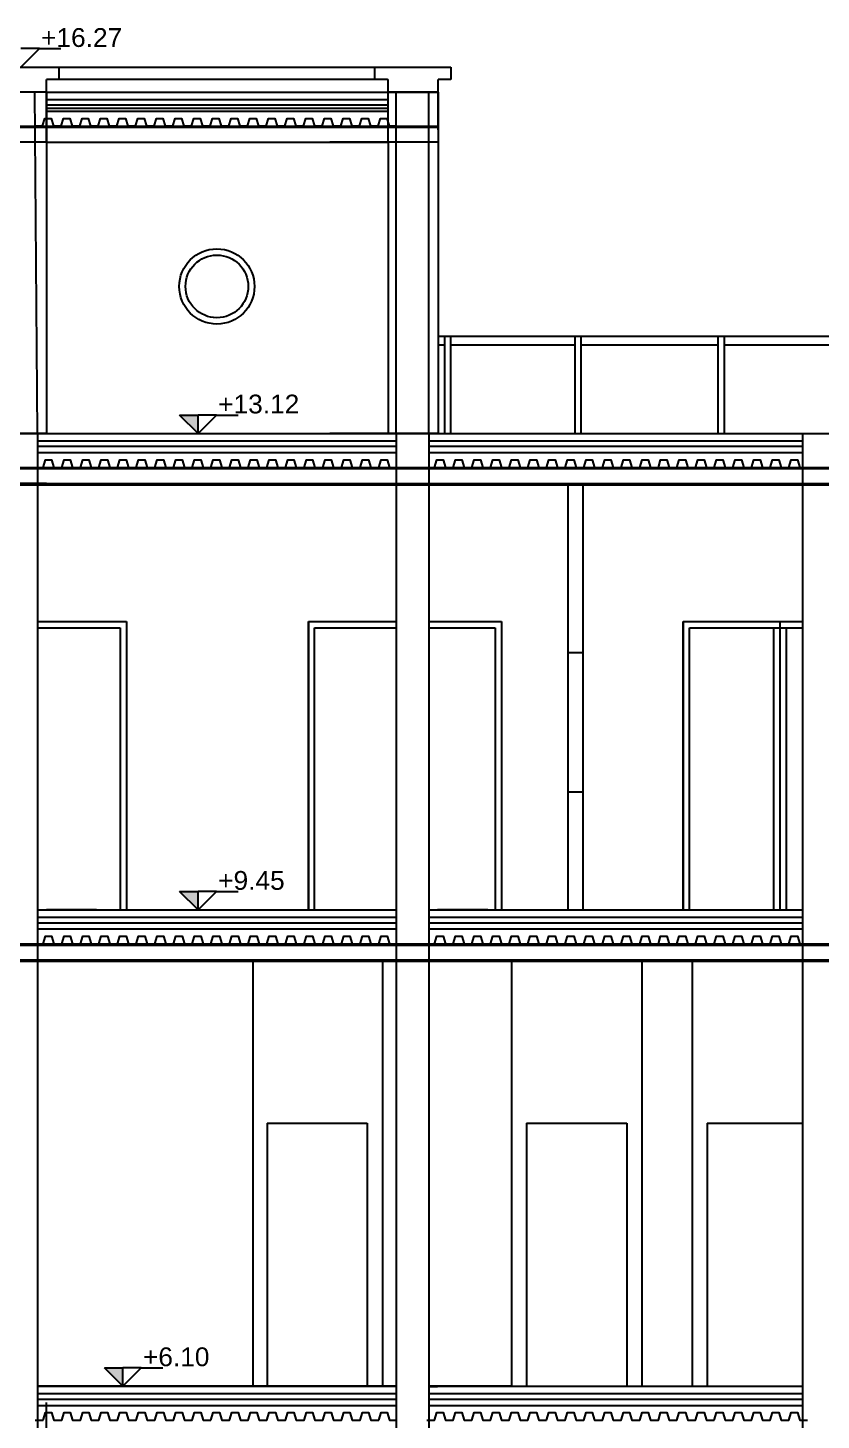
# Model space of a CAD drawing. Header units: millimetres. Extents: x 2459 to 3981, y 1231 to 4850.
# Drawn here: x 3822.6 to 3828.92, y 1247.75 to 1258.85 of the extents above; entities that cross this region are included whole.
import ezdxf

# ---------------------------------------------------------------- set-up
doc = ezdxf.new("R2010")
doc.units = ezdxf.units.MM
doc.styles.get("Standard").update_dxf_attribs({"font": 'arial.ttf'})

msp = doc.modelspace()

# ---------------------------------------------------------------- hatches: boundary and pattern name
at = {"ltscale": 0.01}
h = msp.add_hatch(color=256, dxfattribs=at)
h.dxf.hatch_style = 1
h.paths.add_polyline_path([(3823.954815, 1255.762715), (3823.807333, 1255.762715), (3823.954815, 1255.615233)])
h = msp.add_hatch(color=256, dxfattribs=at)
h.dxf.hatch_style = 1
h.paths.add_polyline_path([(3823.954815, 1251.962715), (3823.807333, 1251.962715), (3823.954815, 1251.815233)])
h = msp.add_hatch(color=256, dxfattribs=at)
h.dxf.hatch_style = 1
h.paths.add_polyline_path([(3823.354815, 1248.162715), (3823.207333, 1248.162715), (3823.354815, 1248.015233)])

# ---------------------------------------------------------------- linework, layer by layer
for p, q in [((3822.542345, 1258.538622, 0.184456), (3822.689828, 1258.686105, 0.184456)), ((3822.689828, 1258.686105, 0.184456), (3822.542345, 1258.686105, 0.184456)), ((3822.689828, 1258.686105, 0.184456), (3822.861139, 1258.686105, 0.184456)), ((3822.339875, 1258.538622, 0.184456), (3822.744815, 1258.538622, 0.184456)), ((3822.744815, 1258.538622, 0.184456), (3822.844815, 1258.538622, 0.184456)), ((3822.844815, 1258.538622, 0.184456), (3822.844815, 1258.438622, 0.184456)), ((3822.844815, 1258.538622, 0.184456), (3825.364815, 1258.538622, 0.12896)), ((3825.364815, 1258.438622, 0.12896), (3825.364815, 1258.538622, 0.12896)), ((3825.364815, 1258.538622, 0.12896), (3825.464815, 1258.538622, 0.335973)), ((3825.464815, 1258.538622, 0.335973), (3825.869755, 1258.538622, 0.335973)), ((3825.869755, 1258.538622, 0.335973), (3825.969755, 1258.538622, 0.335973)), ((3825.969755, 1258.538622, 0.335973), (3825.969755, 1258.438622, 0.335973)), ((3822.844815, 1258.438622, 0.184456), (3822.744815, 1258.438622, 0.177868)), ((3822.744815, 1258.338622, 0.133401), (3822.744815, 1258.438622, 0.177868)), ((3825.364815, 1258.438622, 0.12896), (3822.844815, 1258.438622, 0.184456)), ((3825.464815, 1258.438622, 0.12896), (3825.364815, 1258.438622, 0.12896)), ((3825.969755, 1258.438622, 0.335973), (3825.869755, 1258.438622, 0.329385)), ((3825.869755, 1258.038622, 0.151517), (3825.869755, 1258.438622, 0.329385)), ((3822.744815, 1258.338622), (3825.469755, 1258.338622, 0.174074)), ((3822.744815, 1257.938622), (3822.744815, 1258.338622)), ((3825.869755, 1258.338622, 0.177868), (3825.869755, 1255.615233, -0.027892)), ((3825.469755, 1258.208622), (3822.744815, 1258.208622)), ((3822.740051, 1257.938281), (3825.460051, 1257.938281)), ((3822.744815, 1257.938622, 0.151517), (3822.744815, 1255.615597)), ((3825.469755, 1257.938622), (3825.004594, 1257.938622)), ((3825.469755, 1257.938622, 0.174074), (3825.469755, 1255.615233, -0.027892)), ((3823.954815, 1255.615233), (3823.807333, 1255.762715)), ((3823.807333, 1255.762715), (3823.954815, 1255.762715)), ((3823.954815, 1255.615233), (3823.954815, 1255.762715)), ((3823.954815, 1255.615233), (3824.102298, 1255.762715)), ((3824.102298, 1255.762715), (3823.954815, 1255.762715)), ((3824.102298, 1255.762715), (3824.273609, 1255.762715)), ((3816.354815, 1255.615233), (3832.254815, 1255.61614)), ((3822.344815, 1255.615233), (3822.744815, 1255.615233)), ((3822.674815, 1255.615109), (3825.534815, 1255.615109)), ((3822.674815, 1255.615109), (3822.744815, 1255.615109)), ((3822.744815, 1255.615233), (3825.464815, 1255.614923)), ((3823.144815, 1255.615109), (3825.534815, 1255.614836)), ((3825.469755, 1255.615233), (3825.004594, 1255.615233)), ((3825.469755, 1255.615233), (3825.869755, 1255.615233)), ((3825.794815, 1255.615109), (3828.774815, 1255.615109)), ((3825.794815, 1255.614806), (3825.864815, 1255.614798)), ((3825.869755, 1255.615776), (3831.459755, 1255.615465)), ((3825.869755, 1255.615776), (3831.854815, 1255.615776)), ((3826.264815, 1255.615109), (3828.774815, 1255.614969)), ((3832.254815, 1255.215109), (3815.954815, 1255.215109)), ((3832.254815, 1255.215233), (3816.354815, 1255.215233)), ((3826.904815, 1255.215233), (3821.304815, 1255.215233)), ((3822.744815, 1255.215233), (3825.464815, 1255.215233)), ((3825.869755, 1255.215776), (3831.459755, 1255.215776)), ((3826.904815, 1255.215233), (3826.904815, 1251.815233)), ((3827.024815, 1255.215233), (3827.024815, 1251.815233)), ((3822.674815, 1254.115233), (3823.384815, 1254.115233)), ((3823.384815, 1254.115233), (3823.384815, 1251.815233)), ((3823.384815, 1254.115233), (3823.384815, 1251.815233)), ((3824.834815, 1254.115233), (3824.834815, 1251.815233)), ((3824.834815, 1251.815233), (3824.834815, 1254.115233)), ((3824.834815, 1254.115233), (3825.534815, 1254.115233)), ((3825.794815, 1254.115233), (3826.374815, 1254.115233)), ((3826.374815, 1254.115233), (3826.374815, 1251.815233)), ((3826.374815, 1254.115233), (3826.374815, 1251.815233)), ((3827.824815, 1254.115233), (3827.824815, 1251.815233)), ((3827.824815, 1251.815233), (3827.824815, 1254.115233)), ((3827.824815, 1254.115233), (3828.774815, 1254.115233)), ((3828.594815, 1254.115233), (3828.594815, 1251.815233)), ((3822.674815, 1254.065233), (3823.334815, 1254.065233)), ((3823.334815, 1254.065233), (3823.334815, 1251.815233)), ((3824.884815, 1251.815233), (3824.884815, 1254.065233)), ((3824.884815, 1254.065233), (3825.534815, 1254.065233)), ((3825.794815, 1254.065233), (3826.324815, 1254.065233)), ((3826.324815, 1254.065233), (3826.324815, 1251.815233)), ((3827.874815, 1251.815233), (3827.874815, 1254.065233)), ((3827.874815, 1254.065233), (3828.774815, 1254.065233)), ((3828.544815, 1254.065233), (3828.544815, 1251.815233)), ((3828.594815, 1254.065233), (3828.594815, 1251.815233)), ((3828.644815, 1254.065233), (3828.644815, 1251.815233)), ((3823.954815, 1251.815233), (3823.807333, 1251.962715)), ((3823.807333, 1251.962715), (3823.954815, 1251.962715)), ((3823.954815, 1251.815233), (3823.954815, 1251.962715)), ((3823.954815, 1251.815233), (3824.102298, 1251.962715)), ((3824.102298, 1251.962715), (3823.954815, 1251.962715)), ((3824.102298, 1251.962715), (3824.273609, 1251.962715)), ((3822.674815, 1251.815233), (3825.534815, 1251.815233)), ((3822.674815, 1251.815233), (3825.534815, 1251.815233)), ((3822.674815, 1251.815233), (3822.744815, 1251.815233)), ((3822.674815, 1251.814923), (3825.534815, 1251.814923)), ((3822.674815, 1251.814923), (3822.744815, 1251.814923)), ((3823.144815, 1251.815233), (3825.534815, 1251.81496)), ((3823.144815, 1251.814923), (3825.534815, 1251.81465)), ((3825.794815, 1251.815233), (3826.904815, 1251.815233)), ((3825.794815, 1251.815233), (3828.774815, 1251.815233)), ((3825.794815, 1251.814931), (3825.864815, 1251.814923)), ((3825.794815, 1251.814923), (3828.774815, 1251.814923)), ((3825.794815, 1251.81462), (3825.864815, 1251.814612)), ((3826.264815, 1251.815233), (3828.774815, 1251.815233, -0.011687)), ((3826.264815, 1251.815233), (3828.774815, 1251.815093)), ((3826.264815, 1251.814923), (3828.774815, 1251.814783)), ((3832.254815, 1251.415233), (3815.954815, 1251.415233)), ((3827.494815, 1251.415233), (3816.354815, 1251.414923)), ((3824.391778, 1251.415233), (3824.391778, 1248.015233)), ((3825.424815, 1251.415233), (3825.424815, 1248.015233)), ((3826.454815, 1251.415233), (3826.454815, 1248.013062)), ((3827.494815, 1251.415233), (3827.494815, 1248.013062)), ((3827.894815, 1251.415233), (3827.894815, 1248.013062)), ((3824.504815, 1250.113062), (3824.504815, 1248.015233)), ((3824.504815, 1250.113062), (3824.504815, 1248.015233)), ((3824.504815, 1250.113062), (3825.304815, 1250.113062)), ((3825.304815, 1250.113062), (3825.304815, 1248.015233)), ((3825.304815, 1250.113062), (3825.304815, 1248.013062)), ((3826.574815, 1250.113062), (3826.574815, 1248.015233)), ((3826.574815, 1250.113062), (3827.374815, 1250.113062)), ((3827.374815, 1250.113062), (3827.374815, 1248.013062)), ((3828.014815, 1250.113062), (3828.014815, 1248.013062)), ((3828.014815, 1250.113062), (3828.774815, 1250.113062)), ((3823.354815, 1248.015233), (3823.207333, 1248.162715)), ((3823.207333, 1248.162715), (3823.354815, 1248.162715)), ((3823.354815, 1248.015233), (3823.354815, 1248.162715)), ((3823.354815, 1248.015233), (3823.502298, 1248.162715)), ((3823.502298, 1248.162715), (3823.354815, 1248.162715)), ((3823.502298, 1248.162715), (3823.673609, 1248.162715)), ((3825.534815, 1248.015233), (3822.674815, 1248.015233)), ((3822.674815, 1248.015233), (3825.534815, 1248.015233)), ((3822.674815, 1248.015233), (3822.744815, 1248.015233)), ((3822.674815, 1248.015233), (3822.744815, 1248.015233)), ((3823.144815, 1248.015233), (3825.534815, 1248.01496)), ((3823.144815, 1248.015233), (3825.534815, 1248.01496)), ((3823.144815, 1248.015233), (3825.534815, 1248.01496)), ((3826.454815, 1248.015233), (3825.794815, 1248.015233)), ((3825.794815, 1248.015233), (3828.774815, 1248.015233)), ((3825.794815, 1248.015233), (3828.774815, 1248.015233)), ((3825.794815, 1248.014931), (3825.864815, 1248.014923)), ((3825.794815, 1248.014931), (3825.864815, 1248.014923)), ((3825.794815, 1248.014931), (3825.864815, 1248.014923)), ((3826.264815, 1248.015233), (3828.774815, 1248.015093)), ((3826.264815, 1248.015233), (3828.774815, 1248.015093)), ((3822.744815, 1247.615233), (3822.744815, 1247.885233))]:
    msp.add_line(p, q, dxfattribs=at)
for p, q in [((3825.464815, 1258.438622, 0.12896), (3825.469755, 1258.438622, 0.12896)), ((3825.469755, 1258.338622, 0.174074), (3825.469755, 1258.438622, 0.174074)), ((3822.744815, 1258.338622), (3822.744815, 1257.938622)), ((3825.869755, 1258.338622, 0.174074), (3825.469755, 1258.338622, 0.174074)), ((3825.469755, 1258.338622, 0.174074), (3825.869755, 1258.338622, 0.174074)), ((3825.469755, 1257.938622, 0.174074), (3825.469755, 1258.338622, 0.174074)), ((3825.869755, 1258.338622, 0.174074), (3825.869755, 1257.938622, 0.174074)), ((3822.744815, 1258.280342), (3823.042794, 1258.280342)), ((3822.744815, 1258.236299), (3823.042794, 1258.236299)), ((3823.042794, 1258.280342), (3824.381343, 1258.280342)), ((3823.042794, 1258.236299), (3824.381343, 1258.236299)), ((3824.381343, 1258.280342), (3825.469755, 1258.280342)), ((3824.381343, 1258.236299), (3825.469755, 1258.236299)), ((3822.744815, 1258.186149), (3823.042794, 1258.186149)), ((3823.042794, 1258.186149), (3824.381343, 1258.186149)), ((3824.381343, 1258.186149), (3825.469755, 1258.186149)), ((3822.74005, 1257.938622), (3822.34005, 1257.938622)), ((3822.74005, 1257.938622), (3822.34005, 1257.938622)), ((3822.744815, 1257.938622), (3822.344815, 1257.938622)), ((3822.744815, 1257.938622), (3822.344815, 1257.938622)), ((3825.864991, 1257.938281), (3825.464991, 1257.938281)), ((3825.864991, 1257.938281), (3825.464991, 1257.938281)), ((3825.869755, 1257.938622, 0.174074), (3825.469755, 1257.938622, 0.174074)), ((3830.531861, 1256.388099), (3825.869755, 1256.388099)), ((3825.869755, 1256.323731), (3825.919697, 1256.323731)), ((3825.919697, 1256.388099), (3825.919697, 1256.323731)), ((3825.919697, 1256.323731), (3825.919697, 1255.615574)), ((3825.968826, 1256.388099), (3825.968826, 1256.323731)), ((3825.968826, 1256.323731), (3825.968826, 1255.615574)), ((3825.968826, 1256.323731), (3826.959539, 1256.323731)), ((3826.959539, 1256.388099), (3826.959539, 1256.323731)), ((3826.959539, 1256.323731), (3826.959539, 1255.615574)), ((3827.008668, 1256.388099), (3827.008668, 1256.323731)), ((3827.008668, 1256.323731), (3827.008668, 1255.615574)), ((3827.008668, 1256.323731), (3828.10105, 1256.323731)), ((3828.10105, 1256.388099), (3828.10105, 1256.323731)), ((3828.10105, 1256.323731), (3828.10105, 1255.615574)), ((3828.150179, 1256.388099), (3828.150179, 1256.323731)), ((3828.150179, 1256.323731), (3828.150179, 1255.615574)), ((3828.150179, 1256.323731), (3829.237437, 1256.323731)), ((3822.744815, 1255.615574), (3822.344815, 1255.615574)), ((3822.344815, 1255.615574), (3822.744815, 1255.615574)), ((3822.674815, 1255.557294), (3823.047559, 1255.557294)), ((3822.744815, 1255.615109), (3825.534815, 1255.615109)), ((3823.047559, 1255.557294), (3824.386107, 1255.557294)), ((3824.386107, 1255.557294), (3825.534815, 1255.557294)), ((3825.869755, 1255.615233), (3825.469755, 1255.615233)), ((3825.469755, 1255.615233), (3825.869755, 1255.615233)), ((3825.794815, 1255.615109), (3826.264815, 1255.615109)), ((3825.794815, 1255.557294), (3827.063205, 1255.557294)), ((3826.264815, 1255.615109), (3828.774815, 1255.615109)), ((3827.063205, 1255.557294), (3828.401753, 1255.557294)), ((3828.401753, 1255.557294), (3828.774815, 1255.557294)), ((3822.674815, 1255.513251), (3823.047559, 1255.513251)), ((3822.674815, 1255.463101), (3823.047559, 1255.463101)), ((3823.047559, 1255.513251), (3824.386107, 1255.513251)), ((3823.047559, 1255.463101), (3824.386107, 1255.463101)), ((3824.386107, 1255.513251), (3825.534815, 1255.513251)), ((3824.386107, 1255.463101), (3825.534815, 1255.463101)), ((3825.794815, 1255.513251), (3827.063205, 1255.513251)), ((3825.794815, 1255.463101), (3827.063205, 1255.463101)), ((3827.063205, 1255.513251), (3828.401753, 1255.513251)), ((3827.063205, 1255.463101), (3828.401753, 1255.463101)), ((3828.401753, 1255.513251), (3828.774815, 1255.513251)), ((3828.401753, 1255.463101), (3828.774815, 1255.463101)), ((3816.354815, 1255.215109), (3832.254815, 1255.215109)), ((3822.744815, 1255.215574), (3822.344815, 1255.215574)), ((3822.744815, 1255.215574), (3822.344815, 1255.215574)), ((3825.869755, 1255.215233), (3825.469755, 1255.215233)), ((3825.869755, 1255.215233), (3825.469755, 1255.215233)), ((3832.254815, 1255.215109), (3826.264815, 1255.215109)), ((3822.674815, 1251.757418), (3823.047559, 1251.757418)), ((3823.144815, 1251.815233), (3822.744815, 1251.815233)), ((3822.744815, 1251.815233), (3823.144815, 1251.815233)), ((3822.744815, 1251.815233), (3825.534815, 1251.815233)), ((3822.744815, 1251.814923), (3825.534815, 1251.814923)), ((3823.047559, 1251.757418), (3824.386107, 1251.757418)), ((3824.386107, 1251.757418), (3825.534815, 1251.757418)), ((3825.794815, 1251.815233), (3826.264815, 1251.815233)), ((3825.794815, 1251.814923), (3826.264815, 1251.814923)), ((3825.794815, 1251.757418), (3827.063205, 1251.757418)), ((3826.264815, 1251.815233), (3825.864815, 1251.815233)), ((3825.864815, 1251.815233), (3826.264815, 1251.815233)), ((3826.264815, 1251.815233), (3828.774815, 1251.815233)), ((3826.264815, 1251.815233), (3828.774815, 1251.815233)), ((3827.063205, 1251.757418), (3828.401753, 1251.757418)), ((3828.401753, 1251.757418), (3828.774815, 1251.757418)), ((3822.674815, 1251.713375), (3823.047559, 1251.713375)), ((3822.674815, 1251.663225), (3823.047559, 1251.663225)), ((3823.047559, 1251.713375), (3824.386107, 1251.713375)), ((3823.047559, 1251.663225), (3824.386107, 1251.663225)), ((3824.386107, 1251.713375), (3825.534815, 1251.713375)), ((3824.386107, 1251.663225), (3825.534815, 1251.663225)), ((3825.794815, 1251.713375), (3827.063205, 1251.713375)), ((3825.794815, 1251.663225), (3827.063205, 1251.663225)), ((3827.063205, 1251.713375), (3828.401753, 1251.713375)), ((3827.063205, 1251.663225), (3828.401753, 1251.663225)), ((3828.401753, 1251.713375), (3828.774815, 1251.713375)), ((3828.401753, 1251.663225), (3828.774815, 1251.663225)), ((3816.354815, 1251.415233), (3832.254815, 1251.415233)), ((3823.144815, 1251.415233), (3822.744815, 1251.415233)), ((3823.144815, 1251.415233), (3822.744815, 1251.415233)), ((3826.264815, 1251.415233), (3825.864815, 1251.415233)), ((3826.264815, 1251.415233), (3825.864815, 1251.415233)), ((3832.254815, 1251.415233), (3826.264815, 1251.415233)), ((3832.254815, 1251.415233), (3826.264815, 1251.415233)), ((3823.144815, 1248.015233), (3822.744815, 1248.015233)), ((3822.744815, 1248.015233), (3823.144815, 1248.015233)), ((3822.744815, 1248.015233), (3825.534815, 1248.015233)), ((3822.744815, 1248.015233), (3825.534815, 1248.015233)), ((3825.794815, 1248.015233), (3826.264815, 1248.015233)), ((3825.794815, 1248.015233), (3826.264815, 1248.015233)), ((3826.264815, 1248.015233), (3825.864815, 1248.015233)), ((3825.864815, 1248.015233), (3826.264815, 1248.015233)), ((3826.264815, 1248.015233), (3828.774815, 1248.015233)), ((3822.674815, 1247.957418), (3823.047559, 1247.957418)), ((3822.674815, 1247.913375), (3823.047559, 1247.913375)), ((3822.674815, 1247.863225), (3823.047559, 1247.863225)), ((3823.047559, 1247.957418), (3824.386107, 1247.957418)), ((3823.047559, 1247.913375), (3824.386107, 1247.913375)), ((3823.047559, 1247.863225), (3824.386107, 1247.863225)), ((3824.386107, 1247.957418), (3825.534815, 1247.957418)), ((3824.386107, 1247.913375), (3825.534815, 1247.913375)), ((3824.386107, 1247.863225), (3825.534815, 1247.863225)), ((3825.794815, 1247.957418), (3827.063205, 1247.957418)), ((3825.794815, 1247.913375), (3827.063205, 1247.913375)), ((3825.794815, 1247.863225), (3827.063205, 1247.863225)), ((3827.063205, 1247.957418), (3828.401753, 1247.957418)), ((3827.063205, 1247.913375), (3828.401753, 1247.913375)), ((3827.063205, 1247.863225), (3828.401753, 1247.863225)), ((3828.401753, 1247.957418), (3828.774815, 1247.957418)), ((3828.401753, 1247.913375), (3828.774815, 1247.913375)), ((3828.401753, 1247.863225), (3828.774815, 1247.863225))]:
    msp.add_line(p, q)
at = {"linetype": 'Continuous', "lineweight": -3, "ltscale": 0.01}
for p, q in [((3822.744815, 1258.338622, 0.133401), (3822.34005, 1258.338622)), ((3822.674815, 1255.615233), (3822.652113, 1258.338622, 0.102848)), ((3825.534815, 1255.615109), (3825.534815, 1258.338622, 0.174074)), ((3825.794815, 1255.615233), (3825.794815, 1258.338622)), ((3822.34005, 1258.068157), (3825.869755, 1258.068157)), ((3822.340541, 1258.058157), (3825.869755, 1258.058157)), ((3822.744815, 1257.938622), (3825.469755, 1257.938622)), ((3822.674815, 1255.615233), (3822.674815, 1239.61719)), ((3825.534815, 1255.615109), (3825.534815, 1239.61719)), ((3825.794815, 1255.615233), (3825.794815, 1239.61719)), ((3828.774815, 1255.615109), (3828.774815, 1239.61719)), ((3815.954815, 1255.335109), (3832.254815, 1255.335109)), ((3822.469815, 1255.345109), (3832.254815, 1255.345109)), ((3815.954815, 1255.205109), (3832.254815, 1255.205109)), ((3815.954815, 1251.535233), (3832.254815, 1251.535233)), ((3822.469815, 1251.545233), (3832.254815, 1251.545233)), ((3815.954815, 1251.405233), (3832.254815, 1251.405233))]:
    msp.add_line(p, q, dxfattribs=at)
at = {"linetype": 'Continuous'}
for p, q in [((3826.904815, 1253.867699), (3827.024815, 1253.867699)), ((3826.904815, 1252.756449), (3827.024815, 1252.756449))]:
    msp.add_line(p, q, dxfattribs=at)
for points in [[(3822.713447, 1258.068281), (3822.713447, 1258.068281), (3822.713447, 1258.068281), (3822.713447, 1258.068281), (3822.732034, 1258.128767), (3822.782374, 1258.128767), (3822.800961, 1258.068281), (3822.862294, 1258.068281), (3822.880881, 1258.128767), (3822.931221, 1258.128767), (3822.949808, 1258.068281), (3823.011142, 1258.068281), (3823.029729, 1258.128767), (3823.042794, 1258.128767)], [(3823.042794, 1258.128767), (3823.078988, 1258.128767), (3823.097576, 1258.068281), (3823.158909, 1258.068281), (3823.177496, 1258.128767), (3823.227836, 1258.128767), (3823.246423, 1258.068281), (3823.307757, 1258.068281), (3823.326344, 1258.128767), (3823.376684, 1258.128767), (3823.395271, 1258.068281), (3823.456604, 1258.068281), (3823.475192, 1258.128767), (3823.525531, 1258.128767), (3823.544119, 1258.068281), (3823.605452, 1258.068281), (3823.624039, 1258.128767), (3823.674379, 1258.128767), (3823.692966, 1258.068281), (3823.7543, 1258.068281), (3823.772887, 1258.128767), (3823.823227, 1258.128767), (3823.841814, 1258.068281), (3823.903148, 1258.068281), (3823.921735, 1258.128767), (3823.972075, 1258.128767), (3823.990662, 1258.068281), (3824.051995, 1258.068281)], [(3824.051995, 1258.068281), (3824.051995, 1258.068281), (3824.051995, 1258.068281), (3824.051995, 1258.068281), (3824.070582, 1258.128767), (3824.120922, 1258.128767), (3824.139509, 1258.068281), (3824.200843, 1258.068281), (3824.21943, 1258.128767), (3824.26977, 1258.128767), (3824.288357, 1258.068281), (3824.349691, 1258.068281), (3824.368278, 1258.128767), (3824.381343, 1258.128767)], [(3824.381343, 1258.128767), (3824.417537, 1258.128767), (3824.436124, 1258.068281), (3824.497458, 1258.068281), (3824.516045, 1258.128767), (3824.566385, 1258.128767), (3824.584972, 1258.068281), (3824.646305, 1258.068281), (3824.664893, 1258.128767), (3824.715232, 1258.128767), (3824.73382, 1258.068281), (3824.795153, 1258.068281), (3824.81374, 1258.128767), (3824.86408, 1258.128767), (3824.882667, 1258.068281), (3824.944001, 1258.068281), (3824.962588, 1258.128767), (3825.012928, 1258.128767), (3825.031515, 1258.068281), (3825.092849, 1258.068281), (3825.111436, 1258.128767), (3825.161776, 1258.128767), (3825.180363, 1258.068281), (3825.241696, 1258.068281), (3825.260283, 1258.128767), (3825.310623, 1258.128767), (3825.32921, 1258.068281), (3825.390544, 1258.068281)], [(3825.390544, 1258.068281), (3825.390544, 1258.068281), (3825.390544, 1258.068281), (3825.390544, 1258.068281), (3825.409131, 1258.128767), (3825.459471, 1258.128767), (3825.478058, 1258.068281), (3825.539392, 1258.068281)], [(3822.652113, 1258.068281), (3822.713447, 1258.068281)], [(3822.656877, 1258.068281), (3822.718211, 1258.068281)], [(3822.656877, 1255.345233), (3822.718211, 1255.345233)], [(3822.718211, 1255.345233), (3822.718211, 1255.345233), (3822.718211, 1255.345233), (3822.718211, 1255.345233), (3822.736798, 1255.405719), (3822.787138, 1255.405719), (3822.805725, 1255.345233), (3822.867059, 1255.345233), (3822.885646, 1255.405719), (3822.935986, 1255.405719), (3822.954573, 1255.345233), (3823.015906, 1255.345233), (3823.034493, 1255.405719), (3823.047559, 1255.405719)], [(3823.047559, 1255.405719), (3823.083753, 1255.405719), (3823.10234, 1255.345233), (3823.163673, 1255.345233), (3823.182261, 1255.405719), (3823.2326, 1255.405719), (3823.251188, 1255.345233), (3823.312521, 1255.345233), (3823.331108, 1255.405719), (3823.381448, 1255.405719), (3823.400035, 1255.345233), (3823.461369, 1255.345233), (3823.479956, 1255.405719), (3823.530296, 1255.405719), (3823.548883, 1255.345233), (3823.610216, 1255.345233), (3823.628804, 1255.405719), (3823.679143, 1255.405719), (3823.697731, 1255.345233), (3823.759064, 1255.345233), (3823.777651, 1255.405719), (3823.827991, 1255.405719), (3823.846578, 1255.345233), (3823.907912, 1255.345233), (3823.926499, 1255.405719), (3823.976839, 1255.405719), (3823.995426, 1255.345233), (3824.05676, 1255.345233)], [(3824.05676, 1255.345233), (3824.05676, 1255.345233), (3824.05676, 1255.345233), (3824.05676, 1255.345233), (3824.075347, 1255.405719), (3824.125687, 1255.405719), (3824.144274, 1255.345233), (3824.205607, 1255.345233), (3824.224194, 1255.405719), (3824.274534, 1255.405719), (3824.293121, 1255.345233), (3824.354455, 1255.345233), (3824.373042, 1255.405719), (3824.386107, 1255.405719)], [(3824.386107, 1255.405719), (3824.422301, 1255.405719), (3824.440889, 1255.345233), (3824.502222, 1255.345233), (3824.520809, 1255.405719), (3824.571149, 1255.405719), (3824.589736, 1255.345233), (3824.65107, 1255.345233), (3824.669657, 1255.405719), (3824.719997, 1255.405719), (3824.738584, 1255.345233), (3824.799917, 1255.345233), (3824.818505, 1255.405719), (3824.868844, 1255.405719), (3824.887432, 1255.345233), (3824.948765, 1255.345233), (3824.967352, 1255.405719), (3825.017692, 1255.405719), (3825.036279, 1255.345233), (3825.097613, 1255.345233), (3825.1162, 1255.405719), (3825.16654, 1255.405719), (3825.185127, 1255.345233), (3825.246461, 1255.345233), (3825.265048, 1255.405719), (3825.315388, 1255.405719), (3825.333975, 1255.345233), (3825.395308, 1255.345233)], [(3825.395308, 1255.345233), (3825.395308, 1255.345233), (3825.395308, 1255.345233), (3825.395308, 1255.345233), (3825.413895, 1255.405719), (3825.464235, 1255.405719), (3825.482822, 1255.345233), (3825.544156, 1255.345233)], [(3825.779437, 1255.345233), (3825.840771, 1255.345233), (3825.859358, 1255.405719), (3825.909698, 1255.405719), (3825.928285, 1255.345233), (3825.989618, 1255.345233), (3826.008206, 1255.405719), (3826.058545, 1255.405719), (3826.077133, 1255.345233), (3826.138466, 1255.345233), (3826.157053, 1255.405719), (3826.207393, 1255.405719), (3826.22598, 1255.345233), (3826.287314, 1255.345233), (3826.305901, 1255.405719), (3826.356241, 1255.405719), (3826.374828, 1255.345233), (3826.436161, 1255.345233), (3826.454749, 1255.405719), (3826.505089, 1255.405719), (3826.523676, 1255.345233), (3826.585009, 1255.345233), (3826.603596, 1255.405719), (3826.653936, 1255.405719), (3826.672523, 1255.345233), (3826.733857, 1255.345233)], [(3826.733857, 1255.345233), (3826.733857, 1255.345233), (3826.733857, 1255.345233), (3826.733857, 1255.345233), (3826.752444, 1255.405719), (3826.802784, 1255.405719), (3826.821371, 1255.345233), (3826.882705, 1255.345233), (3826.901292, 1255.405719), (3826.951632, 1255.405719), (3826.970219, 1255.345233), (3827.031552, 1255.345233), (3827.050139, 1255.405719), (3827.063205, 1255.405719)], [(3827.063205, 1255.405719), (3827.099399, 1255.405719), (3827.117986, 1255.345233), (3827.179319, 1255.345233), (3827.197907, 1255.405719), (3827.248246, 1255.405719), (3827.266834, 1255.345233), (3827.328167, 1255.345233), (3827.346754, 1255.405719), (3827.397094, 1255.405719), (3827.415681, 1255.345233), (3827.477015, 1255.345233), (3827.495602, 1255.405719), (3827.545942, 1255.405719), (3827.564529, 1255.345233), (3827.625862, 1255.345233), (3827.64445, 1255.405719), (3827.694789, 1255.405719), (3827.713377, 1255.345233), (3827.77471, 1255.345233), (3827.793297, 1255.405719), (3827.843637, 1255.405719), (3827.862224, 1255.345233), (3827.923558, 1255.345233), (3827.942145, 1255.405719), (3827.992485, 1255.405719), (3828.011072, 1255.345233), (3828.072406, 1255.345233)], [(3828.072406, 1255.345233), (3828.072406, 1255.345233), (3828.072406, 1255.345233), (3828.072406, 1255.345233), (3828.090993, 1255.405719), (3828.141333, 1255.405719), (3828.15992, 1255.345233), (3828.221253, 1255.345233), (3828.23984, 1255.405719), (3828.29018, 1255.405719), (3828.308767, 1255.345233), (3828.370101, 1255.345233), (3828.388688, 1255.405719), (3828.401753, 1255.405719)], [(3828.401753, 1255.405719), (3828.437947, 1255.405719), (3828.456535, 1255.345233), (3828.517868, 1255.345233), (3828.536455, 1255.405719), (3828.586795, 1255.405719), (3828.605382, 1255.345233), (3828.666716, 1255.345233), (3828.685303, 1255.405719), (3828.735643, 1255.405719), (3828.75423, 1255.345233), (3828.815563, 1255.345233)], [(3822.718211, 1251.545357), (3822.718211, 1251.545357), (3822.718211, 1251.545357), (3822.718211, 1251.545357), (3822.736798, 1251.605843), (3822.787138, 1251.605843), (3822.805725, 1251.545357), (3822.867059, 1251.545357), (3822.885646, 1251.605843), (3822.935986, 1251.605843), (3822.954573, 1251.545357), (3823.015906, 1251.545357), (3823.034493, 1251.605843), (3823.047559, 1251.605843)], [(3823.047559, 1251.605843), (3823.083753, 1251.605843), (3823.10234, 1251.545357), (3823.163673, 1251.545357), (3823.182261, 1251.605843), (3823.2326, 1251.605843), (3823.251188, 1251.545357), (3823.312521, 1251.545357), (3823.331108, 1251.605843), (3823.381448, 1251.605843), (3823.400035, 1251.545357), (3823.461369, 1251.545357), (3823.479956, 1251.605843), (3823.530296, 1251.605843), (3823.548883, 1251.545357), (3823.610216, 1251.545357), (3823.628804, 1251.605843), (3823.679143, 1251.605843), (3823.697731, 1251.545357), (3823.759064, 1251.545357), (3823.777651, 1251.605843), (3823.827991, 1251.605843), (3823.846578, 1251.545357), (3823.907912, 1251.545357), (3823.926499, 1251.605843), (3823.976839, 1251.605843), (3823.995426, 1251.545357), (3824.05676, 1251.545357)], [(3824.05676, 1251.545357), (3824.05676, 1251.545357), (3824.05676, 1251.545357), (3824.05676, 1251.545357), (3824.075347, 1251.605843), (3824.125687, 1251.605843), (3824.144274, 1251.545357), (3824.205607, 1251.545357), (3824.224194, 1251.605843), (3824.274534, 1251.605843), (3824.293121, 1251.545357), (3824.354455, 1251.545357), (3824.373042, 1251.605843), (3824.386107, 1251.605843)], [(3824.386107, 1251.605843), (3824.422301, 1251.605843), (3824.440889, 1251.545357), (3824.502222, 1251.545357), (3824.520809, 1251.605843), (3824.571149, 1251.605843), (3824.589736, 1251.545357), (3824.65107, 1251.545357), (3824.669657, 1251.605843), (3824.719997, 1251.605843), (3824.738584, 1251.545357), (3824.799917, 1251.545357), (3824.818505, 1251.605843), (3824.868844, 1251.605843), (3824.887432, 1251.545357), (3824.948765, 1251.545357), (3824.967352, 1251.605843), (3825.017692, 1251.605843), (3825.036279, 1251.545357), (3825.097613, 1251.545357), (3825.1162, 1251.605843), (3825.16654, 1251.605843), (3825.185127, 1251.545357), (3825.246461, 1251.545357), (3825.265048, 1251.605843), (3825.315388, 1251.605843), (3825.333975, 1251.545357), (3825.395308, 1251.545357)], [(3825.395308, 1251.545357), (3825.395308, 1251.545357), (3825.395308, 1251.545357), (3825.395308, 1251.545357), (3825.413895, 1251.605843), (3825.464235, 1251.605843), (3825.482822, 1251.545357), (3825.544156, 1251.545357)], [(3825.779437, 1251.545357), (3825.840771, 1251.545357), (3825.859358, 1251.605843), (3825.909698, 1251.605843), (3825.928285, 1251.545357), (3825.989618, 1251.545357), (3826.008206, 1251.605843), (3826.058545, 1251.605843), (3826.077133, 1251.545357), (3826.138466, 1251.545357), (3826.157053, 1251.605843), (3826.207393, 1251.605843), (3826.22598, 1251.545357), (3826.287314, 1251.545357), (3826.305901, 1251.605843), (3826.356241, 1251.605843), (3826.374828, 1251.545357), (3826.436161, 1251.545357), (3826.454749, 1251.605843), (3826.505089, 1251.605843), (3826.523676, 1251.545357), (3826.585009, 1251.545357), (3826.603596, 1251.605843), (3826.653936, 1251.605843), (3826.672523, 1251.545357), (3826.733857, 1251.545357)], [(3826.733857, 1251.545357), (3826.733857, 1251.545357), (3826.733857, 1251.545357), (3826.733857, 1251.545357), (3826.752444, 1251.605843), (3826.802784, 1251.605843), (3826.821371, 1251.545357), (3826.882705, 1251.545357), (3826.901292, 1251.605843), (3826.951632, 1251.605843), (3826.970219, 1251.545357), (3827.031552, 1251.545357), (3827.050139, 1251.605843), (3827.063205, 1251.605843)], [(3827.063205, 1251.605843), (3827.099399, 1251.605843), (3827.117986, 1251.545357), (3827.179319, 1251.545357), (3827.197907, 1251.605843), (3827.248246, 1251.605843), (3827.266834, 1251.545357), (3827.328167, 1251.545357), (3827.346754, 1251.605843), (3827.397094, 1251.605843), (3827.415681, 1251.545357), (3827.477015, 1251.545357), (3827.495602, 1251.605843), (3827.545942, 1251.605843), (3827.564529, 1251.545357), (3827.625862, 1251.545357), (3827.64445, 1251.605843), (3827.694789, 1251.605843), (3827.713377, 1251.545357), (3827.77471, 1251.545357), (3827.793297, 1251.605843), (3827.843637, 1251.605843), (3827.862224, 1251.545357), (3827.923558, 1251.545357), (3827.942145, 1251.605843), (3827.992485, 1251.605843), (3828.011072, 1251.545357), (3828.072406, 1251.545357)], [(3828.072406, 1251.545357), (3828.072406, 1251.545357), (3828.072406, 1251.545357), (3828.072406, 1251.545357), (3828.090993, 1251.605843), (3828.141333, 1251.605843), (3828.15992, 1251.545357), (3828.221253, 1251.545357), (3828.23984, 1251.605843), (3828.29018, 1251.605843), (3828.308767, 1251.545357), (3828.370101, 1251.545357), (3828.388688, 1251.605843), (3828.401753, 1251.605843)], [(3828.401753, 1251.605843), (3828.437947, 1251.605843), (3828.456535, 1251.545357), (3828.517868, 1251.545357), (3828.536455, 1251.605843), (3828.586795, 1251.605843), (3828.605382, 1251.545357), (3828.666716, 1251.545357), (3828.685303, 1251.605843), (3828.735643, 1251.605843), (3828.75423, 1251.545357), (3828.815563, 1251.545357)], [(3822.718211, 1247.745357), (3822.718211, 1247.745357), (3822.718211, 1247.745357), (3822.718211, 1247.745357), (3822.736798, 1247.805843), (3822.787138, 1247.805843), (3822.805725, 1247.745357), (3822.867059, 1247.745357), (3822.885646, 1247.805843), (3822.935986, 1247.805843), (3822.954573, 1247.745357), (3823.015906, 1247.745357), (3823.034493, 1247.805843), (3823.047559, 1247.805843)], [(3823.047559, 1247.805843), (3823.083753, 1247.805843), (3823.10234, 1247.745357), (3823.163673, 1247.745357), (3823.182261, 1247.805843), (3823.2326, 1247.805843), (3823.251188, 1247.745357), (3823.312521, 1247.745357), (3823.331108, 1247.805843), (3823.381448, 1247.805843), (3823.400035, 1247.745357), (3823.461369, 1247.745357), (3823.479956, 1247.805843), (3823.530296, 1247.805843), (3823.548883, 1247.745357), (3823.610216, 1247.745357), (3823.628804, 1247.805843), (3823.679143, 1247.805843), (3823.697731, 1247.745357), (3823.759064, 1247.745357), (3823.777651, 1247.805843), (3823.827991, 1247.805843), (3823.846578, 1247.745357), (3823.907912, 1247.745357), (3823.926499, 1247.805843), (3823.976839, 1247.805843), (3823.995426, 1247.745357), (3824.05676, 1247.745357)], [(3824.05676, 1247.745357), (3824.05676, 1247.745357), (3824.05676, 1247.745357), (3824.05676, 1247.745357), (3824.075347, 1247.805843), (3824.125687, 1247.805843), (3824.144274, 1247.745357), (3824.205607, 1247.745357), (3824.224194, 1247.805843), (3824.274534, 1247.805843), (3824.293121, 1247.745357), (3824.354455, 1247.745357), (3824.373042, 1247.805843), (3824.386107, 1247.805843)], [(3824.386107, 1247.805843), (3824.422301, 1247.805843), (3824.440889, 1247.745357), (3824.502222, 1247.745357), (3824.520809, 1247.805843), (3824.571149, 1247.805843), (3824.589736, 1247.745357), (3824.65107, 1247.745357), (3824.669657, 1247.805843), (3824.719997, 1247.805843), (3824.738584, 1247.745357), (3824.799917, 1247.745357), (3824.818505, 1247.805843), (3824.868844, 1247.805843), (3824.887432, 1247.745357), (3824.948765, 1247.745357), (3824.967352, 1247.805843), (3825.017692, 1247.805843), (3825.036279, 1247.745357), (3825.097613, 1247.745357), (3825.1162, 1247.805843), (3825.16654, 1247.805843), (3825.185127, 1247.745357), (3825.246461, 1247.745357), (3825.265048, 1247.805843), (3825.315388, 1247.805843), (3825.333975, 1247.745357), (3825.395308, 1247.745357)], [(3825.395308, 1247.745357), (3825.395308, 1247.745357), (3825.395308, 1247.745357), (3825.395308, 1247.745357), (3825.413895, 1247.805843), (3825.464235, 1247.805843), (3825.482822, 1247.745357), (3825.544156, 1247.745357)], [(3825.779437, 1247.745357), (3825.840771, 1247.745357), (3825.859358, 1247.805843), (3825.909698, 1247.805843), (3825.928285, 1247.745357), (3825.989618, 1247.745357), (3826.008206, 1247.805843), (3826.058545, 1247.805843), (3826.077133, 1247.745357), (3826.138466, 1247.745357), (3826.157053, 1247.805843), (3826.207393, 1247.805843), (3826.22598, 1247.745357), (3826.287314, 1247.745357), (3826.305901, 1247.805843), (3826.356241, 1247.805843), (3826.374828, 1247.745357), (3826.436161, 1247.745357), (3826.454749, 1247.805843), (3826.505089, 1247.805843), (3826.523676, 1247.745357), (3826.585009, 1247.745357), (3826.603596, 1247.805843), (3826.653936, 1247.805843), (3826.672523, 1247.745357), (3826.733857, 1247.745357)], [(3826.733857, 1247.745357), (3826.733857, 1247.745357), (3826.733857, 1247.745357), (3826.733857, 1247.745357), (3826.752444, 1247.805843), (3826.802784, 1247.805843), (3826.821371, 1247.745357), (3826.882705, 1247.745357), (3826.901292, 1247.805843), (3826.951632, 1247.805843), (3826.970219, 1247.745357), (3827.031552, 1247.745357), (3827.050139, 1247.805843), (3827.063205, 1247.805843)], [(3827.063205, 1247.805843), (3827.099399, 1247.805843), (3827.117986, 1247.745357), (3827.179319, 1247.745357), (3827.197907, 1247.805843), (3827.248246, 1247.805843), (3827.266834, 1247.745357), (3827.328167, 1247.745357), (3827.346754, 1247.805843), (3827.397094, 1247.805843), (3827.415681, 1247.745357), (3827.477015, 1247.745357), (3827.495602, 1247.805843), (3827.545942, 1247.805843), (3827.564529, 1247.745357), (3827.625862, 1247.745357), (3827.64445, 1247.805843), (3827.694789, 1247.805843), (3827.713377, 1247.745357), (3827.77471, 1247.745357), (3827.793297, 1247.805843), (3827.843637, 1247.805843), (3827.862224, 1247.745357), (3827.923558, 1247.745357), (3827.942145, 1247.805843), (3827.992485, 1247.805843), (3828.011072, 1247.745357), (3828.072406, 1247.745357)], [(3828.072406, 1247.745357), (3828.072406, 1247.745357), (3828.072406, 1247.745357), (3828.072406, 1247.745357), (3828.090993, 1247.805843), (3828.141333, 1247.805843), (3828.15992, 1247.745357), (3828.221253, 1247.745357), (3828.23984, 1247.805843), (3828.29018, 1247.805843), (3828.308767, 1247.745357), (3828.370101, 1247.745357), (3828.388688, 1247.805843), (3828.401753, 1247.805843)], [(3828.401753, 1247.805843), (3828.437947, 1247.805843), (3828.456535, 1247.745357), (3828.517868, 1247.745357), (3828.536455, 1247.805843), (3828.586795, 1247.805843), (3828.605382, 1247.745357), (3828.666716, 1247.745357), (3828.685303, 1247.805843), (3828.735643, 1247.805843), (3828.75423, 1247.745357), (3828.815563, 1247.745357)], [(3822.656877, 1247.745357), (3822.718211, 1247.745357)]]:
    msp.add_lwpolyline(points)
at = {"ltscale": 0.01}
for radius in [0.3, 0.25]:
    msp.add_circle((3824.104815, 1256.788622, 0.037879), radius, dxfattribs=at)

# ---------------------------------------------------------------- texts
at = {"linetype": 'Continuous', "lineweight": -3}
for s, p in [('+16.27', (3822.703046, 1258.698965, -0.815544)), ('+13.12', (3824.115516, 1255.775576, -1)), ('+9.45', (3824.115516, 1251.975576, -1)), ('+6.10', (3823.515516, 1248.175576, -1))]:
    msp.add_text(s, height=0.15, dxfattribs=at).set_placement(p)

doc.saveas('drawing.dxf')
